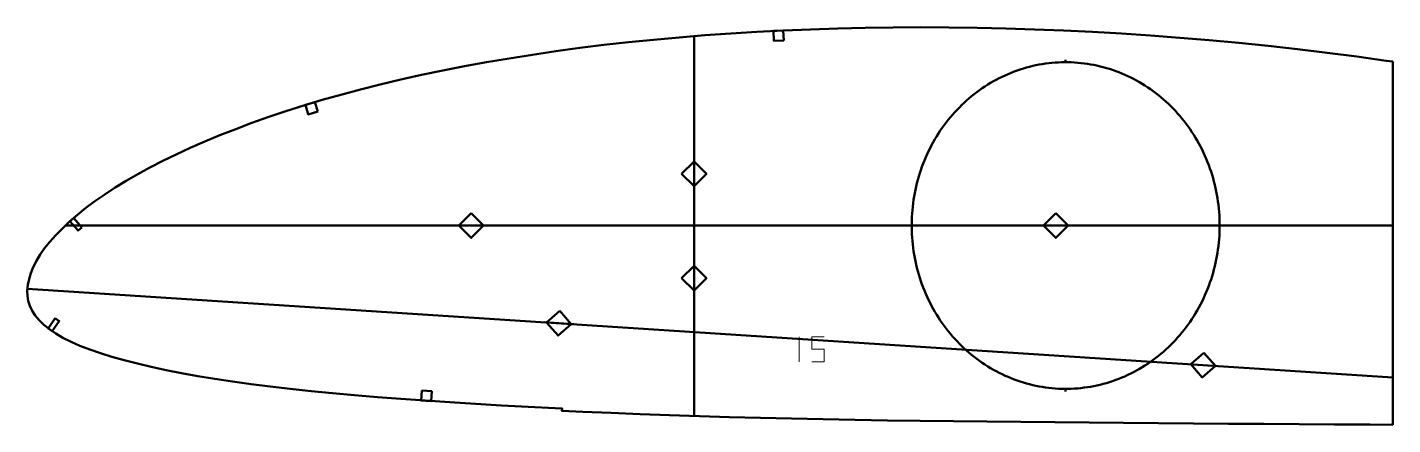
# Model space of a CAD drawing. Header units: metres. Extents: x 9 to 560, y 120 to 280.
import ezdxf

# ---------------------------------------------------------------- set-up
doc = ezdxf.new("R2010")
doc.units = ezdxf.units.M
doc.layers.add('Layer', color=1, linetype='Continuous', lineweight=50)
doc.layers.add('NumLabel', color=1, linetype='Continuous', lineweight=15)

msp = doc.modelspace()

# ---------------------------------------------------------------- linework, layer by layer
at = {"layer": 'Layer', "color": 7}
for p, q in [((278, 123.08), (278, 276.47)), ((278, 214.84), (278, 226.84)), ((24.3, 200), (560, 200)), ((182.09, 200), (194.09, 200)), ((418.02, 200), (430.02, 200)), ((278, 172.72), (278, 184.72)), ((8.98, 174.49), (560, 138.67)), ((217.48, 160.94), (229.45, 160.16)), ((477.48, 144.03), (489.45, 143.25))]:
    msp.add_line(p, q, dxfattribs=at)
at = {"layer": 'Layer'}
for p, q in [((428, 265.98), (428, 266.98)), ((365.84, 200), (364.84, 200)), ((490.16, 200), (491.16, 200)), ((428, 134.02), (428, 133.02))]:
    msp.add_line(p, q, dxfattribs=at)
for points in [[(560, 266.2), (557.39, 266.58), (545.47, 268.25), (533.55, 269.81), (521.64, 271.25), (509.74, 272.57), (497.85, 273.78), (485.97, 274.88), (474.11, 275.88), (462.29, 276.77), (450.51, 277.56), (438.79, 278.22), (427.09, 278.77), (415.44, 279.22), (403.84, 279.57), (392.31, 279.84), (380.88, 280.02), (369.55, 280.08), (358.3, 280.01), (347.12, 279.83), (336.02, 279.56), (325.01, 279.22), (314.14, 278.8), (303.42, 278.27), (292.83, 277.62), (282.34, 276.84), (271.95, 275.96), (261.68, 275.02), (251.56, 274.02), (241.63, 272.94), (231.89, 271.74), (222.29, 270.4), (212.8, 268.96), (203.44, 267.48), (194.27, 265.95), (185.32, 264.35), (176.58, 262.65), (168.02, 260.83), (159.61, 258.92), (151.38, 256.95), (143.33, 254.92), (135.49, 252.85), (127.88, 250.71), (120.49, 248.51), (113.31, 246.22), (106.34, 243.86), (99.57, 241.45), (93.01, 238.98), (86.66, 236.48), (80.55, 233.94), (74.66, 231.36), (69, 228.74), (63.58, 226.1), (58.4, 223.44), (53.48, 220.76), (48.8, 218.04), (44.35, 215.31), (40.16, 212.57), (36.22, 209.83), (32.55, 207.09), (29.14, 204.34), (25.99, 201.6), (23.08, 198.84), (20.41, 196.11), (18, 193.43), (15.88, 190.83), (14.08, 188.28), (12.56, 185.75), (11.32, 183.23), (10.32, 180.75), (9.59, 178.34), (9.12, 176), (8.9, 173.59), (8.96, 171.58), (9.28, 169.52), (9.9, 167.55), (10.84, 165.6), (12.12, 163.66), (13.71, 161.75), (15.59, 159.89), (17.81, 158.09), (20.38, 156.35), (23.3, 154.65), (26.55, 153), (30.14, 151.42), (34.09, 149.89), (38.4, 148.41), (43.05, 146.97), (48.03, 145.57), (53.34, 144.21), (58.96, 142.88), (64.9, 141.61), (71.16, 140.38), (77.72, 139.19), (84.59, 138.05), (91.76, 136.96), (99.22, 135.92), (106.99, 134.94), (115.06, 134), (123.42, 133.1), (132.06, 132.25), (140.99, 131.45), (150.21, 130.68), (159.7, 129.95), (169.45, 129.26), (179.47, 128.6), (189.74, 127.97), (200.25, 127.37), (211.01, 126.81), (222, 126.27), (224.75, 126.15), (224.71, 125.15), (233.18, 124.77), (244.62, 124.29), (256.26, 123.83), (268.12, 123.41), (280.16, 123.01), (292.38, 122.64), (304.79, 122.3), (317.36, 122), (330.11, 121.73), (343.02, 121.49), (356.08, 121.29), (369.31, 121.11), (382.69, 120.96), (396.22, 120.81), (409.87, 120.66), (423.62, 120.51), (437.47, 120.38), (451.4, 120.27), (465.45, 120.18), (479.57, 120.07), (493.76, 119.96), (507.98, 119.85), (522.24, 119.75), (536.54, 119.67), (550.87, 119.59), (560, 119.55), (560, 266.2)], [(314.23, 274.8), (310.23, 274.6), (310.03, 278.6), (314.03, 278.79), (314.23, 274.8)], [(490.16, 200), (490.14, 201.39), (490.1, 202.77), (490.03, 204.16), (489.94, 205.54), (489.81, 206.92), (489.66, 208.3), (489.48, 209.67), (489.28, 211.04), (489.05, 212.4), (488.79, 213.76), (488.5, 215.11), (488.19, 216.46), (487.85, 217.8), (487.49, 219.13), (487.09, 220.45), (486.68, 221.77), (486.23, 223.07), (485.76, 224.36), (485.27, 225.65), (484.75, 226.92), (484.2, 228.18), (483.63, 229.43), (483.04, 230.66), (482.42, 231.88), (481.77, 233.09), (481.11, 234.28), (480.42, 235.46), (479.7, 236.62), (478.97, 237.76), (478.21, 238.89), (477.43, 240), (476.62, 241.1), (475.8, 242.17), (474.95, 243.23), (474.09, 244.27), (473.2, 245.28), (472.3, 246.28), (471.37, 247.26), (470.42, 248.22), (469.46, 249.15), (468.48, 250.07), (467.48, 250.96), (466.46, 251.83), (465.43, 252.67), (464.38, 253.5), (463.31, 254.3), (462.23, 255.07), (461.13, 255.82), (460.02, 256.55), (458.89, 257.25), (457.75, 257.93), (456.6, 258.58), (455.43, 259.2), (454.25, 259.8), (453.06, 260.37), (451.86, 260.92), (450.65, 261.44), (449.43, 261.93), (448.2, 262.39), (446.96, 262.83), (445.71, 263.24), (444.45, 263.62), (443.19, 263.97), (441.92, 264.3), (440.65, 264.6), (439.36, 264.86), (438.08, 265.1), (436.79, 265.31), (435.49, 265.49), (434.19, 265.65), (432.89, 265.77), (431.59, 265.86), (430.29, 265.93), (428.98, 265.97), (427.67, 265.97), (426.37, 265.95), (425.06, 265.9), (423.76, 265.82), (422.46, 265.71), (421.16, 265.57), (419.86, 265.41), (418.57, 265.21), (417.28, 264.99), (415.99, 264.73), (414.72, 264.45), (413.44, 264.14), (412.18, 263.8), (410.92, 263.43), (409.66, 263.04), (408.42, 262.62), (407.19, 262.17), (405.96, 261.69), (404.74, 261.18), (403.54, 260.65), (402.34, 260.09), (401.16, 259.51), (399.99, 258.89), (398.83, 258.26), (397.68, 257.59), (396.55, 256.9), (395.43, 256.19), (394.32, 255.45), (393.23, 254.69), (392.16, 253.9), (391.1, 253.09), (390.05, 252.25), (389.03, 251.4), (388.02, 250.52), (387.03, 249.61), (386.05, 248.69), (385.1, 247.74), (384.16, 246.77), (383.25, 245.79), (382.35, 244.78), (381.48, 243.75), (380.62, 242.7), (379.78, 241.64), (378.97, 240.55), (378.18, 239.45), (377.41, 238.33), (376.66, 237.19), (375.94, 236.04), (375.23, 234.87), (374.56, 233.69), (373.9, 232.49), (373.27, 231.27), (372.66, 230.04), (372.08, 228.8), (371.52, 227.55), (370.99, 226.28), (370.48, 225.01), (370, 223.72), (369.54, 222.42), (369.11, 221.11), (368.71, 219.79), (368.33, 218.47), (367.98, 217.13), (367.65, 215.79), (367.35, 214.44), (367.08, 213.08), (366.83, 211.72), (366.61, 210.36), (366.42, 208.98), (366.26, 207.61), (366.12, 206.23), (366.01, 204.85), (365.93, 203.46), (365.87, 202.08), (365.85, 200.69), (365.85, 199.31), (365.87, 197.92), (365.93, 196.54), (366.01, 195.15), (366.12, 193.77), (366.26, 192.39), (366.42, 191.02), (366.61, 189.64), (366.83, 188.28), (367.08, 186.92), (367.35, 185.56), (367.65, 184.21), (367.98, 182.87), (368.33, 181.53), (368.71, 180.21), (369.11, 178.89), (369.54, 177.58), (370, 176.28), (370.48, 174.99), (370.99, 173.72), (371.52, 172.45), (372.08, 171.2), (372.66, 169.96), (373.27, 168.73), (373.9, 167.51), (374.56, 166.31), (375.23, 165.13), (375.94, 163.96), (376.66, 162.81), (377.41, 161.67), (378.18, 160.55), (378.97, 159.45), (379.78, 158.36), (380.62, 157.3), (381.48, 156.25), (382.35, 155.22), (383.25, 154.21), (384.16, 153.23), (385.1, 152.26), (386.05, 151.31), (387.03, 150.39), (388.02, 149.48), (389.03, 148.6), (390.05, 147.75), (391.1, 146.91), (392.16, 146.1), (393.23, 145.31), (394.32, 144.55), (395.43, 143.81), (396.55, 143.1), (397.68, 142.41), (398.83, 141.74), (399.99, 141.11), (401.16, 140.49), (402.34, 139.91), (403.54, 139.35), (404.74, 138.82), (405.96, 138.31), (407.19, 137.83), (408.42, 137.38), (409.66, 136.96), (410.92, 136.57), (412.18, 136.2), (413.44, 135.86), (414.72, 135.55), (415.99, 135.27), (417.28, 135.01), (418.57, 134.79), (419.86, 134.59), (421.16, 134.43), (422.46, 134.29), (423.76, 134.18), (425.06, 134.1), (426.37, 134.05), (427.67, 134.03), (428.98, 134.03), (430.29, 134.07), (431.59, 134.14), (432.89, 134.23), (434.19, 134.35), (435.49, 134.51), (436.79, 134.69), (438.08, 134.9), (439.36, 135.14), (440.65, 135.4), (441.92, 135.7), (443.19, 136.03), (444.45, 136.38), (445.71, 136.76), (446.96, 137.17), (448.2, 137.61), (449.43, 138.07), (450.65, 138.56), (451.86, 139.08), (453.06, 139.63), (454.25, 140.2), (455.43, 140.8), (456.6, 141.42), (457.75, 142.07), (458.89, 142.75), (460.02, 143.45), (461.13, 144.18), (462.23, 144.93), (463.31, 145.7), (464.38, 146.5), (465.43, 147.33), (466.46, 148.17), (467.48, 149.04), (468.48, 149.93), (469.46, 150.85), (470.42, 151.78), (471.37, 152.74), (472.3, 153.72), (473.2, 154.72), (474.09, 155.73), (474.95, 156.77), (475.8, 157.83), (476.62, 158.9), (477.43, 160), (478.21, 161.11), (478.97, 162.24), (479.7, 163.38), (480.42, 164.54), (481.11, 165.72), (481.77, 166.91), (482.42, 168.12), (483.04, 169.34), (483.63, 170.57), (484.2, 171.82), (484.75, 173.08), (485.27, 174.35), (485.76, 175.64), (486.23, 176.93), (486.68, 178.23), (487.09, 179.55), (487.49, 180.87), (487.85, 182.2), (488.19, 183.54), (488.5, 184.89), (488.79, 186.24), (489.05, 187.6), (489.28, 188.96), (489.48, 190.33), (489.66, 191.7), (489.81, 193.08), (489.94, 194.46), (490.03, 195.84), (490.1, 197.23), (490.14, 198.61), (490.16, 200)], [(126.14, 246.02), (122.3, 244.88), (121.16, 248.71), (124.99, 249.85), (126.14, 246.02)], [(273, 220.84), (278, 225.84), (283, 220.84), (278, 215.84), (273, 220.84)], [(188.09, 205), (193.09, 200), (188.09, 195), (183.09, 200), (188.09, 205)], [(424.02, 205), (429.02, 200), (424.02, 195), (419.02, 200), (424.02, 205)], [(30.91, 199.25), (29.4, 197.94), (26.11, 201.7), (27.62, 203.02), (30.91, 199.25)], [(273, 178.72), (278, 183.72), (283, 178.72), (278, 173.72), (273, 178.72)], [(223.79, 165.54), (228.46, 160.22), (223.14, 155.56), (218.48, 160.87), (223.79, 165.54)], [(20.14, 162.55), (21.79, 161.43), (18.99, 157.29), (17.33, 158.42), (20.14, 162.55)], [(483.79, 148.63), (488.45, 143.32), (483.14, 138.65), (478.47, 143.97), (483.79, 148.63)], [(168.13, 133.35), (172.12, 133.09), (171.86, 129.1), (167.87, 129.36), (168.13, 133.35)]]:
    msp.add_lwpolyline(points, close=True, dxfattribs=at)
at = {"layer": 'NumLabel', "color": 1}
for points in [[(320.5, 155), (320.5, 145)], [(330.5, 155), (325.5, 155), (325.5, 150), (330.5, 150), (330.5, 145), (325.5, 145)]]:
    msp.add_lwpolyline(points, dxfattribs=at)

doc.saveas('drawing.dxf')
